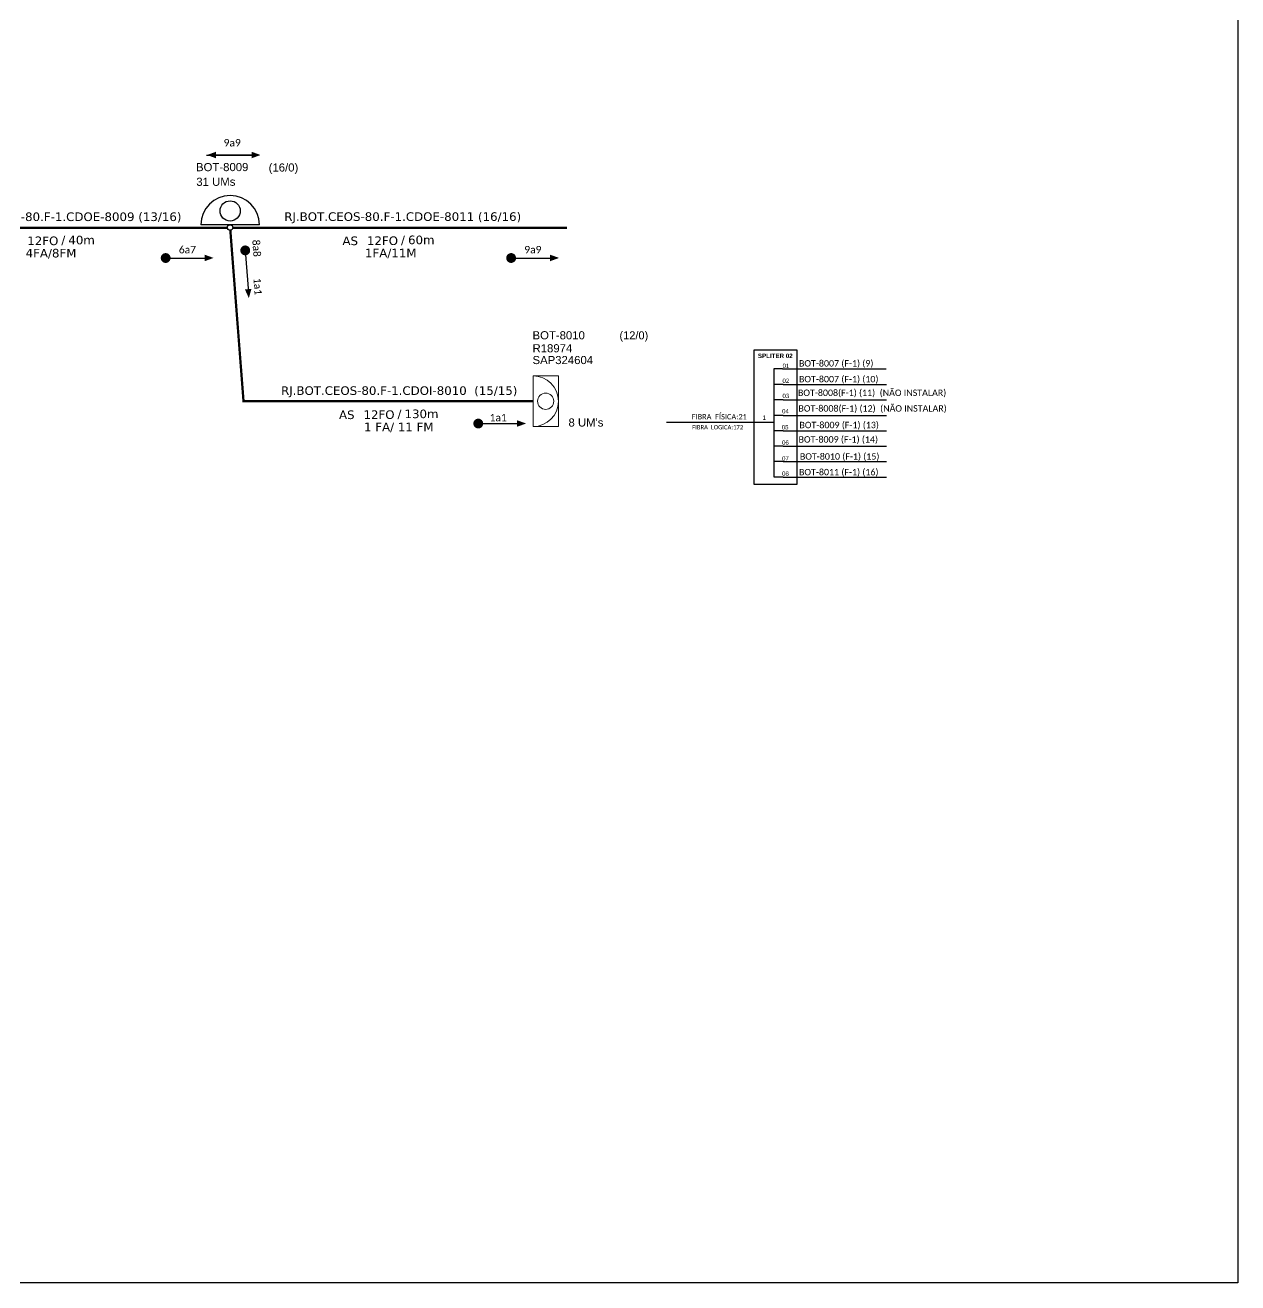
# Model space of a CAD drawing. Extents: x 0 to 841, y 0 to 594.
# Drawn here: x 554.7 to 841, y 0 to 297 of the extents above; entities that cross this region are included whole.
import ezdxf
from ezdxf.enums import TextEntityAlignment as Align

# ---------------------------------------------------------------- set-up
doc = ezdxf.new("R2010")
doc.units = 0
for name, color, linetype, lineweight in [("20.0-LEGENDA DOS CDO'S", 1, 'Continuous', 0), ('20.1-CDO_INTERIOR', 1, 'Continuous', 0), ('20.2-CDO_POSTE', 1, 'Continuous', 5), ('40.1-ETIQUETAS', 1, 'Continuous', 20)]:
    doc.layers.add(name, color=color, linetype=linetype, lineweight=lineweight)
for name, color, linetype in [('CAP a instalar', 1, 'Continuous'), ('CD a instalar', 1, 'Continuous'), ('label_cabos', 7, 'Continuous'), ('SETA', 7, 'Continuous'), ('texto', 255, 'Continuous')]:
    doc.layers.add(name, color=color, linetype=linetype)
doc.styles.add('ARIAL', font='arial.ttf')
doc.styles.add('siredit', font='verdana.ttf')
doc.linetypes.add('FENCELINE1', pattern='A,0.25,-0.1,[133,ltypeshp.shx,S=0.1,R=0,X=-0.1,Y=0],-0.1,1', length=1.45)

# ---------------------------------------------------------------- blocks, each defined once
blk = doc.blocks.new('ETIQUETA_RS5F')
at = {"layer": '40.1-ETIQUETAS', "color": 0, "style": 'siredit'}
blk.add_text('/', height=1.5, dxfattribs=at).set_placement((1.58, -1.95), align=Align.MIDDLE_RIGHT)
for tag, p in [('ETIQUETA_R_PRIMARIA', (1.21, 4.1)), ('ETIQUETA_R_SECUNDARIA', (1.21, 2.1)), ('F_ATIVAS/F_MORTAS', (1.14, -4.24))]:
    blk.add_attdef(tag, text='', height=1.5, dxfattribs=at).set_placement(p, align=Align.MIDDLE_CENTER)
for tag, p in [('TIPO_CABO', (-6.58, -2.12)), ('CAP_CABO', (0.4, -2.09))]:
    blk.add_attdef(tag, text='', height=1.5, dxfattribs=at).set_placement(p, align=Align.MIDDLE_RIGHT)
blk.add_attdef('METROS', text='', height=1.5, dxfattribs=at).set_placement((2.14, -1.95), align=Align.MIDDLE_LEFT)
for tag, p in [('FUSÃO_1', (0.85, -8.39)), ('FUSÃO_2', (0.85, -10.6)), ('FUSÃO_3', (0.85, -12.93)), ('FUSÃO_4', (0.85, -15.14)), ('FUSÃO_5', (0.85, -17.16))]:
    blk.add_attdef(tag, text='', height=1.5, dxfattribs=at).set_placement(p, align=Align.CENTER)
blk = doc.blocks.new('CDOI_INT')
at = {"layer": '20.1-CDO_INTERIOR', "color": 0, "lineweight": 18}
blk.add_lwpolyline([(4.25, -4.25), (4.25, 4.25), (0, 4.25), (0, -4.25)], close=True, dxfattribs=at)
blk.add_circle((2.12, 0), 1.36, dxfattribs=at)
blk.add_arc((0, 0), 4.25, 270, 90, dxfattribs=at)
at = {"layer": "20.0-LEGENDA DOS CDO'S", "color": 0, "style": 'ARIAL'}
for tag, p in [('CDO_N', (-0.08, 10.38)), ('SPLITER_1', (21.18, 10.38)), ('SURVEY', (-0.08, 8.2)), ('SPLITER_2', (21.19, 8.68)), ('SAP', (-0.08, 6.23)), ('1:XX', (5.94, -2.22)), ('UMS', (5.94, -4.24))]:
    blk.add_attdef(tag, p, '', height=1.36, dxfattribs=at)
blk.add_attdef('FIBRAS_UTILIZADAS', text='', height=1.36, dxfattribs=at).set_placement((15.34, 10.38), align=Align.CENTER)
blk = doc.blocks.new('CDOE-TEXTO PADRÃO')
at = {"layer": "20.0-LEGENDA DOS CDO'S", "color": 0, "style": 'ARIAL'}
for tag, p in [('CDO_N', (0.49, 7.39)), ('CORDOALHA', (0.5, 4.33)), ('SAP', (0.51, 1.67)), ('SPLITER_1', (0.59, -0.91)), ('SPLITER_2', (0.6, -3.55)), ('(XX-XX_F)S', (0.54, -8.29)), ('(XX-XX_L)S', (0.55, -10.83)), ('UMS', (0.55, -13.15))]:
    blk.add_attdef(tag, p, '', height=1.7, rotation=0.118, dxfattribs=at)
blk.add_attdef('FIBRAS_UTILIZADAS', text='', height=1.7, rotation=0.118, dxfattribs=at).set_placement((19.77, 7.43), align=Align.CENTER)

msp = doc.modelspace()

# ---------------------------------------------------------------- linework, layer by layer
at = {"color": 7, "linetype": 'Continuous'}
for p, q in [((731.46, 215.88), (731.46, 190.25)), ((733.54, 215.88), (731.46, 215.88)), ((733.64, 212.17), (731.56, 212.17)), ((733.64, 208.52), (731.56, 208.52)), ((729.31, 203.24), (731.45, 203.24)), ((733.64, 204.85), (731.56, 204.85)), ((733.64, 201.21), (731.56, 201.21)), ((733.64, 197.57), (731.56, 197.57)), ((733.64, 193.92), (731.56, 193.92)), ((733.64, 190.28), (731.56, 190.28))]:
    msp.add_line(p, q, dxfattribs=at)
at = {"color": 10, "linetype": 'Continuous'}
for p, q in [((733.54, 215.88), (757.95, 215.87)), ((733.64, 212.17), (758.06, 212.17)), ((733.64, 208.53), (758.06, 208.52)), ((706.13, 203.26), (729.26, 203.24)), ((733.64, 204.86), (758.06, 204.85)), ((733.64, 201.22), (758.06, 201.21)), ((733.64, 197.58), (758.06, 197.57)), ((733.64, 193.93), (758.06, 193.92)), ((733.64, 190.28), (758.05, 190.27))]:
    msp.add_line(p, q, dxfattribs=at)
msp.add_lwpolyline([(0, 594), (841, 594), (841, 0), (0, 0)], close=True)
at = {"const_width": 1.16, "elevation": 1.16}
for points in [[(606.65, 244.39, 1), (606.73, 243.23, 1)], [(587.33, 242.01, 1), (588.49, 242.01, 1)], [(668.88, 242.01, 1), (670.04, 242.01, 1)], [(661.12, 202.92, 1), (662.28, 202.92, 1)]]:
    msp.add_lwpolyline(points, format="xyb", close=True, dxfattribs=at)
at = {"color": 7}
msp.add_lwpolyline([(726.76, 188.61), (736.95, 188.61), (736.95, 220.27), (726.76, 220.27)], close=True, dxfattribs=at)
at = {"layer": 'CAP a instalar', "color": 7, "linetype": 'FENCELINE1', "ltscale": 5, "const_width": 0.542, "elevation": 1.16}
for points in [[(523.57, 249.18), (602.49, 249.15)], [(603.76, 249.12), (682.67, 249.15)]]:
    msp.add_lwpolyline(points, dxfattribs=at)
at = {"layer": 'CD a instalar', "color": 1, "linetype": 'FENCELINE1', "ltscale": 5, "const_width": 0.542, "elevation": 1.16}
msp.add_lwpolyline([(674.62, 208.19), (606.28, 208.19), (603.17, 248.57)], dxfattribs=at)
at = {"layer": 'label_cabos', "color": 5}
msp.add_line((610.03, 249.85, 1.16), (596.22, 249.85, 1.16), dxfattribs=at)
for centre, radius in [((603.12, 253.13, 1.16), 2.38), ((603.12, 249.21, 1.16), 0.639)]:
    msp.add_circle(centre, radius, dxfattribs=at)
msp.add_arc((603.12, 249.85, 1.16), 6.91, 0, 180, dxfattribs=at)
at = {"layer": 'SETA', "elevation": 1.16}
for points in [[(597.55, 266.26), (607.53, 266.26)], [(599, 266.32), (608.98, 266.32)], [(608.98, 266.32), (599, 266.32)], [(606.69, 243.81), (607.43, 233.86)], [(587.91, 242.01), (597.89, 242.01)], [(669.46, 242.01), (679.44, 242.01)], [(661.7, 202.92), (671.66, 202.92)]]:
    msp.add_lwpolyline(points, dxfattribs=at)
at = {"layer": 'SETA'}
for points in [[(599.8, 267.11, 1.16), (597.67, 266.33, 1.16), (599.8, 265.56, 1.16)], [(608.17, 267.11, 1.16), (610.3, 266.33, 1.16), (608.17, 265.56, 1.16)], [(597.09, 242.8, 1.16), (599.21, 242.03, 1.16), (597.09, 241.25, 1.16)], [(678.64, 242.8, 1.16), (680.77, 242.03, 1.16), (678.64, 241.25, 1.16)], [(608.15, 234.72, 1.16), (607.54, 232.54, 1.16), (606.61, 234.6, 1.16)], [(670.86, 203.7, 1.16), (672.99, 202.93, 1.16), (670.86, 202.16, 1.16)]]:
    msp.add_solid(points, dxfattribs=at)

# ---------------------------------------------------------------- block references
at = {"layer": '20.2-CDO_POSTE', "color": 5}
ref = msp.add_blockref('CDOE-TEXTO PADRÃO', (603.3, 249.66, 1.16), dxfattribs=dict(at, xscale=1.128372682066305, yscale=1.128372682066305, zscale=1.128372682066305))
ref.add_attrib('CDO_N', 'BOT-8009', (595.07, 262.51, 1.16), dxfattribs={"layer": "20.0-LEGENDA DOS CDO'S", "color": 0, "height": 1.918, "rotation": 0.118, "style": 'ARIAL'})
ref.add_attrib('CORDOALHA', '31 UMs', (595.14, 259.05, 1.16), dxfattribs={"layer": '20.1-CDO_INTERIOR', "color": 0, "height": 1.918, "rotation": 0.118, "style": 'ARIAL'})
ref.add_attrib('FIBRAS_UTILIZADAS', '       (16/0)', dxfattribs={"layer": "20.0-LEGENDA DOS CDO'S", "color": 0, "height": 1.9181, "rotation": 0.118, "style": 'ARIAL'}).set_placement((613.11, 262.42, 1.16), align=Align.CENTER)
at = {"layer": '40.1-ETIQUETAS', "color": 7}
ref = msp.add_blockref('ETIQUETA_RS5F', (562.07, 248.91, 1.16), dxfattribs=dict(at, xscale=1.354047197079529, yscale=1.354047197079529, zscale=1.354047197079529))
ref.add_attrib('ETIQUETA_R_SECUNDARIA', 'RJ.BOT.CEOS-80.F-1.CDOE-8009 (13/16)', dxfattribs={"color": 0, "height": 2.0311, "style": 'siredit'}).set_placement((563.67, 251.76, 1.16), align=Align.MIDDLE_CENTER)
ref.add_attrib('TIPO_CABO', 'AS', dxfattribs={"color": 0, "height": 2.031, "style": 'siredit'}).set_placement((553.11, 246.04, 1.16), align=Align.MIDDLE_RIGHT)
ref.add_attrib('CAP_CABO', '12FO', dxfattribs={"color": 0, "height": 2.031, "style": 'siredit'}).set_placement((562.57, 246.07, 1.16), align=Align.MIDDLE_RIGHT)
ref.add_attrib('METROS', '40m', dxfattribs={"color": 0, "height": 2.031, "style": 'siredit'}).set_placement((564.93, 246.26, 1.16), align=Align.MIDDLE_LEFT)
ref.add_attrib('F_ATIVAS/F_MORTAS', '4FA/8FM', dxfattribs={"color": 0, "height": 2.031, "style": 'siredit'}).set_placement((560.84, 243.16, 1.16), align=Align.MIDDLE_CENTER)
ref = msp.add_blockref('ETIQUETA_RS5F', (642.26, 248.94, 1.16), dxfattribs=dict(at, xscale=1.354047197079529, yscale=1.354047197079529, zscale=1.354047197079529))
ref.add_attrib('ETIQUETA_R_SECUNDARIA', 'RJ.BOT.CEOS-80.F-1.CDOE-8011 (16/16)', dxfattribs={"color": 0, "height": 2.0311, "style": 'siredit'}).set_placement((643.86, 251.79, 1.16), align=Align.MIDDLE_CENTER)
ref.add_attrib('TIPO_CABO', 'AS', dxfattribs={"color": 0, "height": 2.031, "style": 'siredit'}).set_placement((633.31, 246.07, 1.16), align=Align.MIDDLE_RIGHT)
ref.add_attrib('CAP_CABO', '12FO', dxfattribs={"color": 0, "height": 2.031, "style": 'siredit'}).set_placement((642.76, 246.1, 1.16), align=Align.MIDDLE_RIGHT)
ref.add_attrib('METROS', '60m', dxfattribs={"color": 0, "height": 2.031, "style": 'siredit'}).set_placement((645.12, 246.29, 1.16), align=Align.MIDDLE_LEFT)
ref.add_attrib('F_ATIVAS/F_MORTAS', '1FA/11M', dxfattribs={"color": 0, "height": 2.031, "style": 'siredit'}).set_placement((641.03, 243.19, 1.16), align=Align.MIDDLE_CENTER)
at = {"layer": 'CD a instalar', "color": 1, "linetype": 'FENCELINE1', "ltscale": 5}
ref = msp.add_blockref('CDOI_INT', (674.62, 208.19, 1.16), dxfattribs=dict(at, xscale=1.408598078463509, yscale=1.408598078463509, zscale=1.408598078463509))
ref.add_attrib('CDO_N', 'BOT-8010    ', (674.51, 222.81, 1.16), dxfattribs={"layer": "20.0-LEGENDA DOS CDO'S", "color": 0, "height": 1.9161, "style": 'ARIAL'})
ref.add_attrib('FIBRAS_UTILIZADAS', '        (12/0)', (689.24, 222.81, 1.16), dxfattribs={"layer": "20.0-LEGENDA DOS CDO'S", "color": 0, "height": 1.8896, "style": 'ARIAL', "width": 0.986168})
ref.add_attrib('SURVEY', 'R18974           ', (674.51, 219.74, 1.16), dxfattribs={"layer": "20.0-LEGENDA DOS CDO'S", "color": 0, "height": 1.9161, "style": 'ARIAL'})
ref.add_attrib('SAP', 'SAP324604', (674.51, 216.96, 1.16), dxfattribs={"layer": "20.0-LEGENDA DOS CDO'S", "color": 0, "height": 1.916, "style": 'ARIAL'})
ref.add_attrib('UMS', "8 UM's", (682.99, 202.21, 1.16), dxfattribs={"layer": "20.0-LEGENDA DOS CDO'S", "color": 0, "height": 1.916, "style": 'ARIAL'})
ref = msp.add_blockref('ETIQUETA_RS5F', (641.43, 207.85, 1.16), dxfattribs=dict(at, xscale=1.351791018798559, yscale=1.351791018798559, zscale=1.351791018798559))
ref.add_attrib('ETIQUETA_R_SECUNDARIA', 'RJ.BOT.CEOS-80.F-1.CDOI-8010  (15/15)', dxfattribs={"layer": '40.1-ETIQUETAS', "color": 0, "height": 2.0277, "style": 'siredit'}).set_placement((643.03, 210.7, 1.16), align=Align.MIDDLE_CENTER)
ref.add_attrib('TIPO_CABO', 'AS', dxfattribs={"layer": '40.1-ETIQUETAS', "color": 0, "height": 2.028, "style": 'siredit'}).set_placement((632.49, 205, 1.16), align=Align.MIDDLE_RIGHT)
ref.add_attrib('CAP_CABO', '12FO', dxfattribs={"layer": '40.1-ETIQUETAS', "color": 0, "height": 2.028, "style": 'siredit'}).set_placement((641.93, 205.03, 1.16), align=Align.MIDDLE_RIGHT)
ref.add_attrib('METROS', '130m', dxfattribs={"layer": '40.1-ETIQUETAS', "color": 0, "height": 2.028, "style": 'siredit'}).set_placement((644.29, 205.21, 1.16), align=Align.MIDDLE_LEFT)
ref.add_attrib('F_ATIVAS/F_MORTAS', '1 FA/ 11 FM', dxfattribs={"layer": '40.1-ETIQUETAS', "color": 0, "height": 2.0277, "style": 'siredit'}).set_placement((642.93, 202.12, 1.16), align=Align.MIDDLE_CENTER)

# ---------------------------------------------------------------- texts
at = {"attachment_point": 5}
for s, insert, char_height, width in [('\\C10;\\fArial|b1|i0|c0|p34;\\H1x;SPLITER 02', (731.81, 218.9), 1.0476, 10.1972), ('\\C7;\\fArial|b0|i0|;\\H1.0273588255048;01 ', (734.33, 216.55), 1.0476, 2.101), ('\\C7;\\fArial|b0|i0|;\\H1.0273588255048;02 ', (734.3, 213.01), 1.0476, 2.2178), ('\\C7;\\fArial|b0|i0|;\\H1.0273588255048;03 ', (734.3, 209.44), 1.0476, 2.0394), ('{\\fCalibri|b0|i0|c0|p34;\\C7;1a1}', (666.39, 204.32, 1.16), 1.7384, 29.3894), ('\\C7;\\fArial|b0|i0|;\\H1.0273588255048;04 ', (734.21, 205.82), 1.0476, 2.2178), ('\\C7;\\fArial|b0|i0|;\\H1.0273588255048;1', (729.21, 204.31), 1.0476, 1.0377), ('\\C7;\\fArial|b0|i0|;\\H1.0273588255048;05 ', (734.13, 202.04), 1.0476, 2.7276), ('\\C7;\\fArial|b0|i0|;\\H1.0273588255048;06 ', (734.21, 198.41), 1.0476, 2.2178), ('\\C7;\\fArial|b0|i0|;\\H1.0273588255048;07 ', (734.21, 194.66), 1.0476, 2.2178), ('\\C7;\\fArial|b0|i0|;\\H1.0273588255048;08 ', (734.21, 191.09), 1.0476, 2.2178)]:
    msp.add_mtext(s, dxfattribs=dict(at, insert=insert, char_height=char_height, width=width))
at = {"layer": 'texto'}
for s, insert, char_height, width, attachment_point in [('{\\fCalibri|b0|i0|c0|p34;\\C7;9a9}', (603.61, 269.22, 1.16), 1.7413, 29.4384, 5), ('{\\fCalibri|b0|i0|c0|p34;\\C7;6a7}', (593.04, 243.98, 1.16), 1.7413, 29.4384, 5), ('{\\fCalibri|b0|i0|c0|p34;\\C7;9a9}', (674.59, 243.98, 1.16), 1.7413, 29.4384, 5), ('{\\fCalibri|b0|i0|c0|p34;\\C7;BOT-8007 (F-1) (9)}', (737.4, 217.89), 1.5089, 37.0729, 1), ('{\\fCalibri|b0|i0|c0|p34;\\C7;BOT-8007 (F-1) (10)}', (737.4, 214.17), 1.5089, 37.0729, 1), ('{\\fCalibri|b0|i0|c0|p34;\\C7;BOT-8008(F-1) (11)  (NÃO INSTALAR)      }', (737.16, 210.95), 1.5089, 37.0729, 1), ('{\\fCalibri|b0|i0|c0|p34;\\C7;FIBRA  FÍSICA:21}', (718.59, 204.52), 1.2574, 19.0105, 5), ('{\\fCalibri|b0|i0|c0|p34;\\C7;BOT-8008(F-1) (12)  (NÃO INSTALAR)      }', (737.27, 207.25), 1.5089, 37.0729, 1), ('{\\fCalibri|b0|i0|c0|p34;\\C7;FIBRA  LOGICA:172}', (718.21, 202.05), 1.006, 19.0105, 5), ('{\\fCalibri|b0|i0|c0|p34;\\C7;BOT-8009 (F-1) (13)}', (737.51, 203.33), 1.5089, 37.0729, 1), ('{\\fCalibri|b0|i0|c0|p34;\\C7;BOT-8009 (F-1) (14)}', (737.3, 199.93), 1.5089, 37.0729, 1), ('{\\fCalibri|b0|i0|c0|p34;\\C1;BOT-8010 (F-1) (15)}', (737.62, 195.91), 1.5089, 37.0729, 1), ('{\\fCalibri|b0|i0|c0|p34;\\C7;BOT-8011 (F-1) (16)}', (737.41, 192.21), 1.5089, 37.0729, 1)]:
    msp.add_mtext(s, dxfattribs=dict(at, insert=insert, char_height=char_height, width=width, attachment_point=attachment_point))
at = {"layer": 'texto', "char_height": 1.7413, "width": 29.4384, "attachment_point": 5, "rotation": 274.2225}
for s, insert in [('{\\fCalibri|b0|i0|c0|p34;\\C7;8a8}', (609.36, 244.32, 1.16)), ('{\\fCalibri|b0|i0|c0|p34;\\C7;1a1}', (609.63, 235.3, 1.16))]:
    msp.add_mtext(s, dxfattribs=dict(at, insert=insert))

doc.saveas('drawing.dxf')
